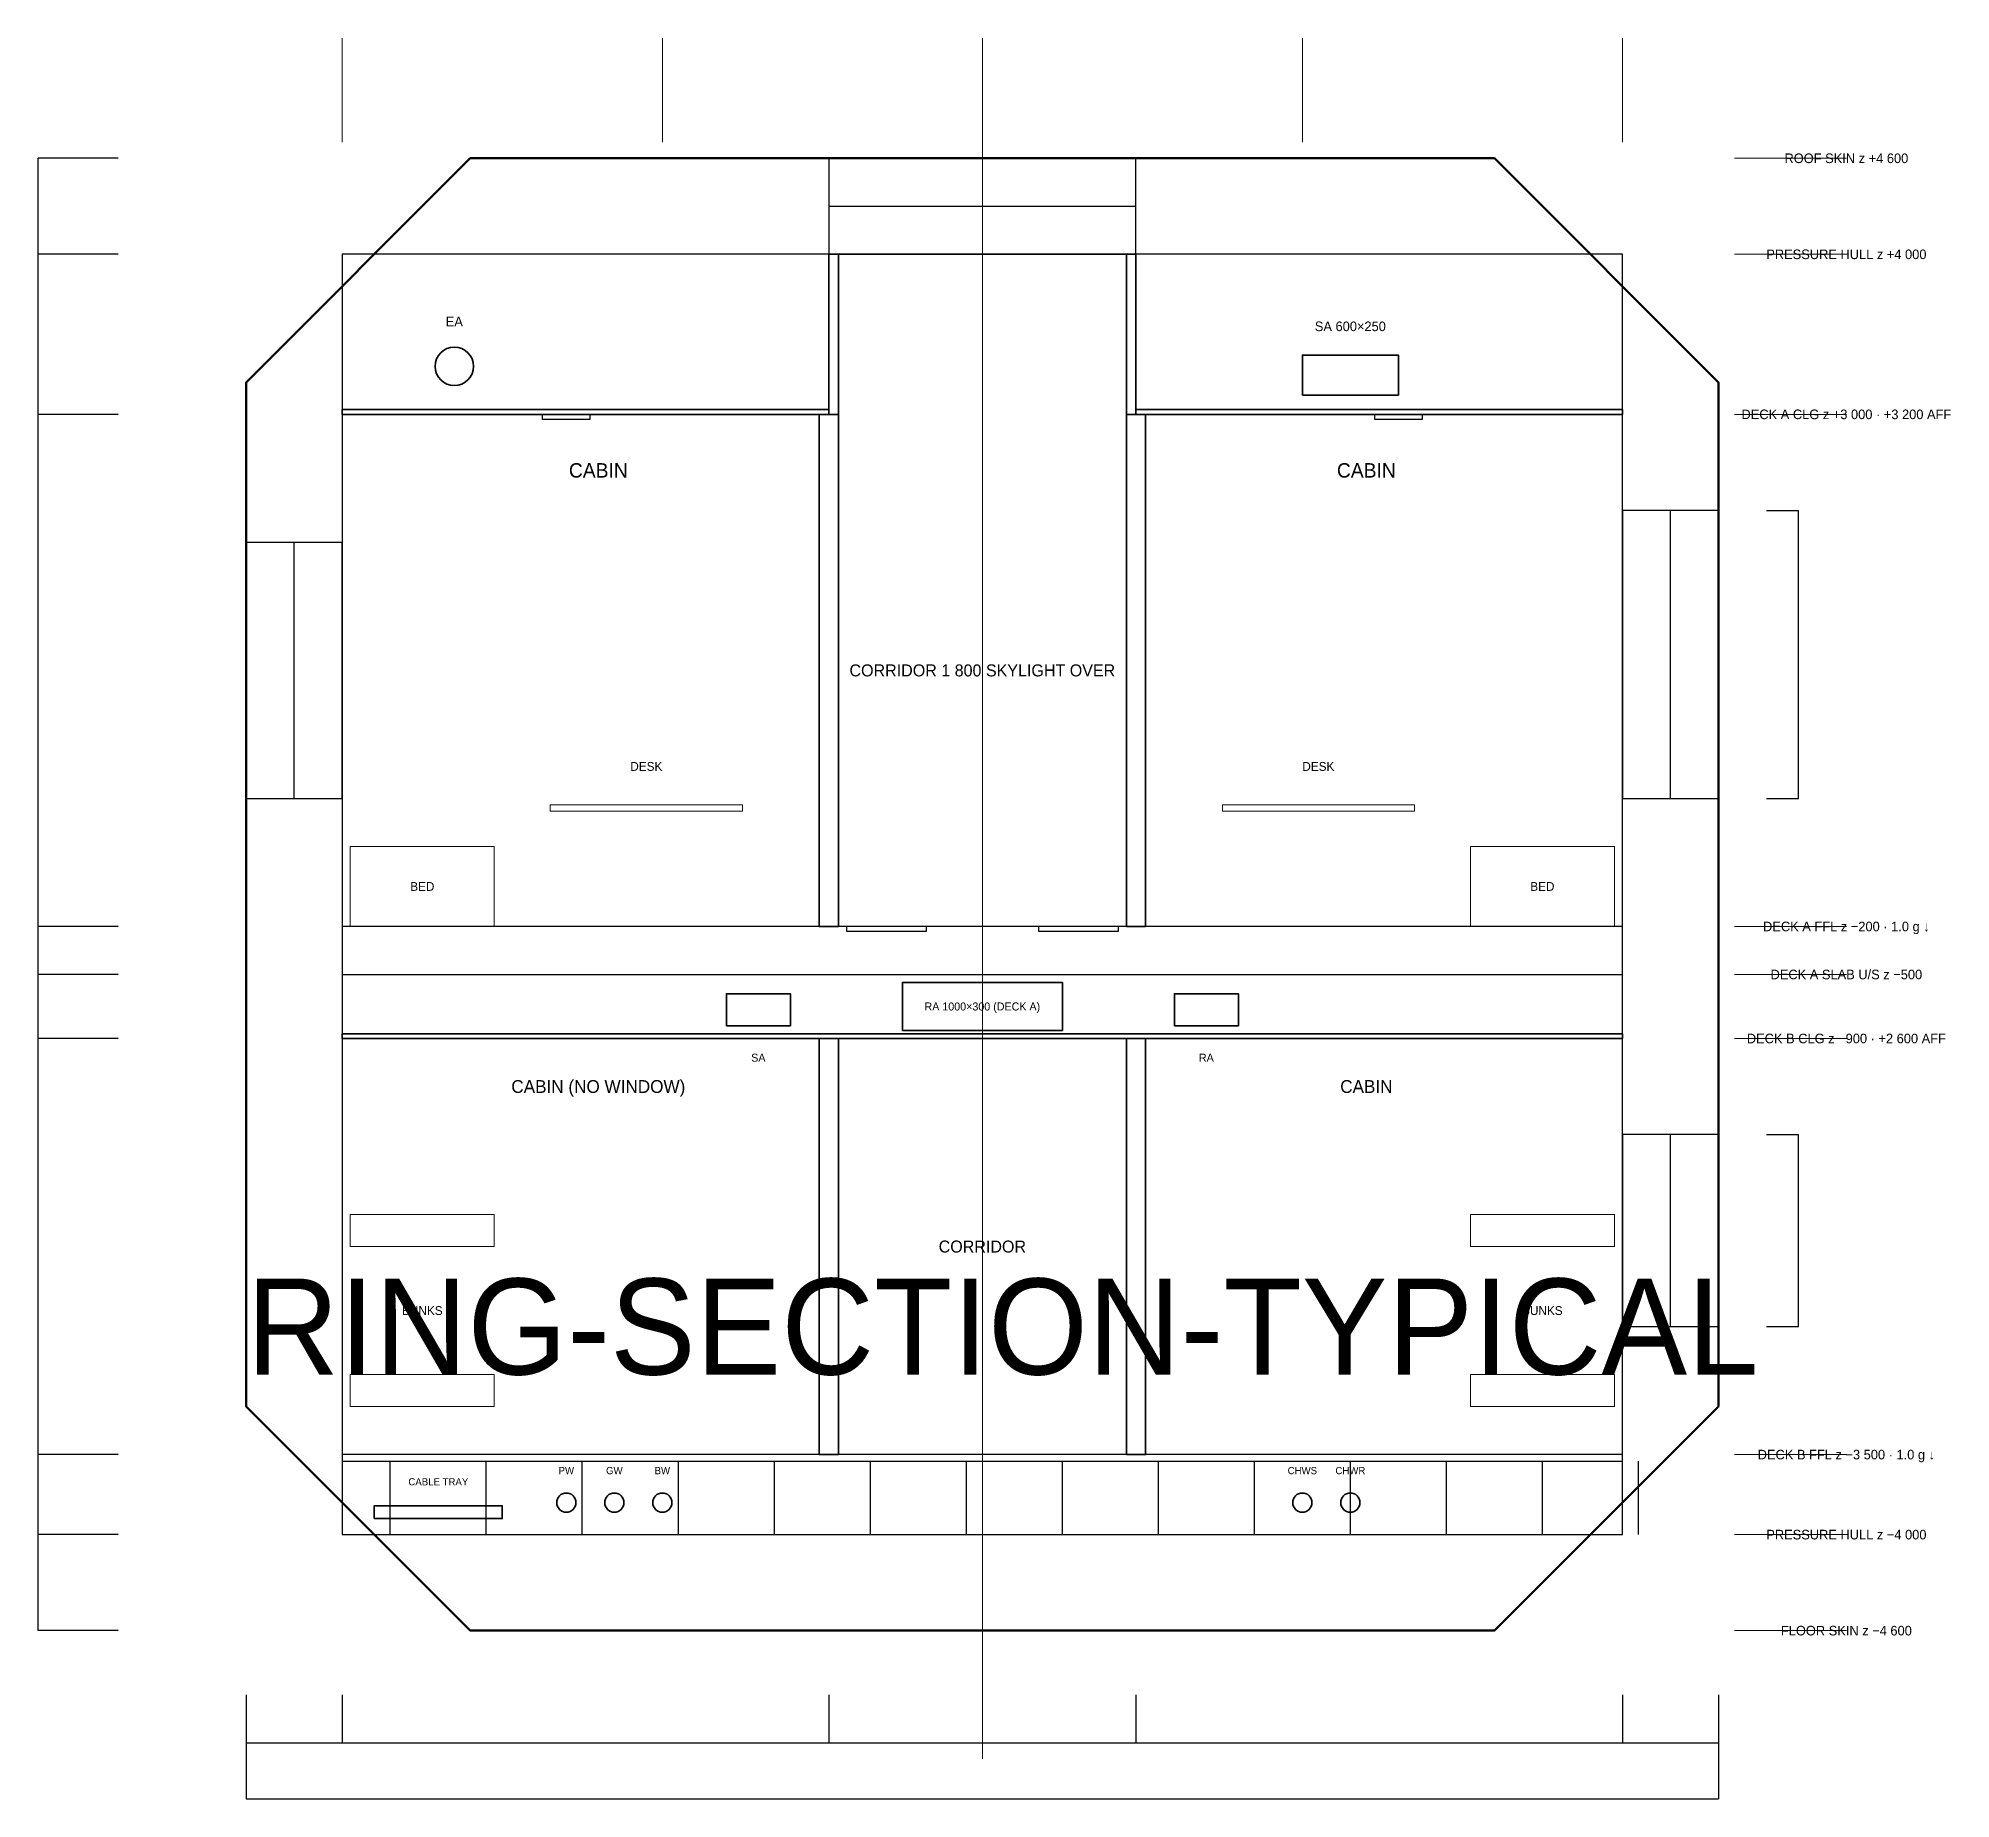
# Model space of a CAD drawing. Header units: millimetres. Extents: x -1300 to 44400, y -5650 to 5350.
# Drawn here: x -1300 to 10652, y -5650 to 5350 of the extents above; entities that cross this region are included whole.
import ezdxf
from ezdxf.enums import TextEntityAlignment as Align

# ---------------------------------------------------------------- set-up
doc = ezdxf.new("R2010")
doc.units = ezdxf.units.MM
doc.linetypes.add('CENTER', pattern=[5.08, 3.175, -0.635, 0.635, -0.635])
for name, color, linetype, lineweight in [('A-ANNO-DIMS', 2, 'CONTINUOUS', 18), ('A-ANNO-NOTE', 7, 'CONTINUOUS', 18), ('A-ANNO-TEXT', 7, 'CONTINUOUS', 25), ('A-CNTR', 9, 'CENTER', 13), ('A-FURN', 8, 'CONTINUOUS', 18), ('A-GLAZ', 5, 'CONTINUOUS', 25), ('A-GRID', 9, 'CENTER', 18), ('A-POCHE', 7, 'CONTINUOUS', 50), ('A-WALL', 7, 'CONTINUOUS', 35), ('E-POWR', 1, 'CONTINUOUS', 35), ('M-ANNO-TEXT', 7, 'CONTINUOUS', 25), ('M-DUCT-EXHS', 6, 'CONTINUOUS', 35), ('M-DUCT-RETN', 30, 'CONTINUOUS', 35), ('M-DUCT-SUPP', 5, 'CONTINUOUS', 35), ('M-HVAC-DIFF', 5, 'CONTINUOUS', 25), ('M-HVAC-GRIL', 30, 'CONTINUOUS', 25), ('P-PIPE', 4, 'CONTINUOUS', 35), ('S-STRC', 7, 'CONTINUOUS', 25)]:
    doc.layers.add(name, color=color, linetype=linetype, lineweight=lineweight)
doc.layers.add('A-VOID', color=7, linetype='CONTINUOUS')
doc.styles.add('OpenSansCondensed-Light', font='OpenSansCondensed-Light.ttf')
doc.dimstyles.new('EZDXF', dxfattribs={"dimtxt": 0.25, "dimasz": 0.175, "dimexe": 0.375, "dimexo": 0.125, "dimgap": 0.1, "dimtad": 1, "dimlfac": 100, "dimzin": 12, "dimdsep": 46, "dimtxsty": 'OpenSansCondensed-Light', "dimblk": 'ARCHTICK', "dimcen": 2.5, "dimazin": 3, "dimtfac": 0.5, "dimtmove": 2, "dimatfit": 3})

# ---------------------------------------------------------------- blocks, each defined once
blk = doc.blocks.new('_ARCHTICK')
at = {"color": 0, "linetype": 'BYBLOCK', "const_width": 0.15}
blk.add_lwpolyline([(-0.5, -0.5), (0.5, 0.5)], dxfattribs=at)

msp = doc.modelspace()

# ---------------------------------------------------------------- linework, layer by layer
at = {"layer": 'A-ANNO-DIMS'}
for p, q in [((9300, 4600), (10000, 4600)), ((9300, 4000), (10000, 4000)), ((9300, 3000), (10000, 3000)), ((9300, -200), (10000, -200)), ((9300, -500), (10000, -500)), ((9300, -900), (10000, -900)), ((9300, -3500), (10000, -3500)), ((9300, -4000), (10000, -4000)), ((9300, -4600), (10000, -4600))]:
    msp.add_line(p, q, dxfattribs=at)
at = {"layer": 'A-CNTR'}
msp.add_line((4600, -5400), (4600, 5200), dxfattribs=at)
at = {"layer": 'A-FURN'}
for points in [[(1900, 520), (3100, 520), (3100, 560), (1900, 560)], [(6100, 520), (7300, 520), (7300, 560), (6100, 560)], [(650, -200), (1550, -200), (1550, 300), (650, 300)], [(7650, -200), (8550, -200), (8550, 300), (7650, 300)], [(650, -2200), (1550, -2200), (1550, -2000), (650, -2000)], [(7650, -2200), (8550, -2200), (8550, -2000), (7650, -2000)], [(650, -3200), (1550, -3200), (1550, -3000), (650, -3000)], [(7650, -3200), (8550, -3200), (8550, -3000), (7650, -3000)]]:
    msp.add_lwpolyline(points, close=True, dxfattribs=at)
at = {"layer": 'A-GLAZ'}
for p, q in [((3640, 4300), (5560, 4300)), ((8900, 600), (8900, 2400)), ((300, 600), (300, 2200)), ((8900, -2700), (8900, -1500))]:
    msp.add_line(p, q, dxfattribs=at)
for points in [[(3640, 4000), (5560, 4000), (5560, 4600), (3640, 4600)], [(8600, 600), (9200, 600), (9200, 2400), (8600, 2400)], [(0, 600), (600, 600), (600, 2200), (0, 2200)], [(8600, -2700), (9200, -2700), (9200, -1500), (8600, -1500)]]:
    msp.add_lwpolyline(points, close=True, dxfattribs=at)
at = {"layer": 'A-GRID'}
for p, q in [((600, 4700), (600, 5350)), ((2600, 4700), (2600, 5350)), ((4600, 4700), (4600, 5350)), ((6600, 4700), (6600, 5350)), ((8600, 4700), (8600, 5350))]:
    msp.add_line(p, q, dxfattribs=at)
at = {"layer": 'A-POCHE'}
msp.add_lwpolyline([(9200, -3200), (9200, 3200), (7800, 4600), (1400, 4600), (0, 3200), (0, -3200), (1400, -4600), (7800, -4600)], close=True, dxfattribs=at)
at = {"layer": 'A-VOID'}
msp.add_lwpolyline([(600, -4000), (8600, -4000), (8600, 4000), (600, 4000)], close=True, dxfattribs=at)
at = {"layer": 'A-WALL'}
for points in [[(3640, 3000), (3700, 3000), (3700, 4000), (3640, 4000)], [(5500, 3000), (5560, 3000), (5560, 4000), (5500, 4000)], [(600, 3000), (3640, 3000), (3640, 3030), (600, 3030)], [(3580, -200), (3700, -200), (3700, 3000), (3580, 3000)], [(5500, -200), (5620, -200), (5620, 3000), (5500, 3000)], [(5560, 3000), (8600, 3000), (8600, 3030), (5560, 3030)], [(600, -900), (8600, -900), (8600, -870), (600, -870)], [(3580, -3500), (3700, -3500), (3700, -900), (3580, -900)], [(5500, -3500), (5620, -3500), (5620, -900), (5500, -900)]]:
    msp.add_lwpolyline(points, close=True, dxfattribs=at)
at = {"layer": 'E-POWR'}
msp.add_lwpolyline([(800, -3900), (1600, -3900), (1600, -3820), (800, -3820)], close=True, dxfattribs=at)
at = {"layer": 'M-DUCT-EXHS'}
msp.add_circle((1300, 3300), 120, dxfattribs=at)
at = {"layer": 'M-DUCT-RETN'}
for points in [[(4100, -850), (5100, -850), (5100, -550), (4100, -550)], [(5800, -820), (6200, -820), (6200, -620), (5800, -620)]]:
    msp.add_lwpolyline(points, close=True, dxfattribs=at)
at = {"layer": 'M-DUCT-SUPP'}
for points in [[(6600, 3120), (7200, 3120), (7200, 3370), (6600, 3370)], [(3000, -820), (3400, -820), (3400, -620), (3000, -620)]]:
    msp.add_lwpolyline(points, close=True, dxfattribs=at)
at = {"layer": 'M-HVAC-DIFF'}
for points in [[(1850, 2970), (2150, 2970), (2150, 3000), (1850, 3000)], [(7050, 2970), (7350, 2970), (7350, 3000), (7050, 3000)]]:
    msp.add_lwpolyline(points, close=True, dxfattribs=at)
at = {"layer": 'M-HVAC-GRIL'}
for points in [[(3750, -230), (4250, -230), (4250, -200), (3750, -200)], [(4950, -230), (5450, -230), (5450, -200), (4950, -200)]]:
    msp.add_lwpolyline(points, close=True, dxfattribs=at)
at = {"layer": 'P-PIPE'}
for centre in [(2000, -3800), (2300, -3800), (2600, -3800), (6600, -3800), (6900, -3800)]:
    msp.add_circle(centre, 60, dxfattribs=at)
at = {"layer": 'S-STRC'}
for p, q in [((900, -4000), (900, -3540)), ((1500, -4000), (1500, -3540)), ((2100, -4000), (2100, -3540)), ((2700, -4000), (2700, -3540)), ((3300, -4000), (3300, -3540)), ((3900, -4000), (3900, -3540)), ((4500, -4000), (4500, -3540)), ((5100, -4000), (5100, -3540)), ((5700, -4000), (5700, -3540)), ((6300, -4000), (6300, -3540)), ((6900, -4000), (6900, -3540)), ((7500, -4000), (7500, -3540)), ((8100, -4000), (8100, -3540)), ((8700, -4000), (8700, -3540))]:
    msp.add_line(p, q, dxfattribs=at)
for points in [[(600, -500), (8600, -500), (8600, -200), (600, -200)], [(600, -3540), (8600, -3540), (8600, -3500), (600, -3500)]]:
    msp.add_lwpolyline(points, close=True, dxfattribs=at)

# ---------------------------------------------------------------- texts
at = {"layer": 'A-ANNO-NOTE'}
for s, height, p in [('DESK', 55, (2500, 800)), ('DESK', 55, (6700, 800)), ('BED', 55, (1100, 50)), ('BED', 55, (8100, 50)), ('BUNKS', 55, (1100, -2600)), ('BUNKS', 55, (8100, -2600)), ('PW', 45, (2000, -3600)), ('GW', 45, (2300, -3600)), ('BW', 45, (2600, -3600)), ('CHWS', 45, (6600, -3600)), ('CHWR', 45, (6900, -3600)), ('CABLE TRAY', 45, (1200, -3670))]:
    msp.add_text(s, height=height, dxfattribs=at).set_placement(p, align=Align.MIDDLE_CENTER)
at = {"layer": 'A-ANNO-TEXT'}
for s, height, p in [('ROOF SKIN z +4 600', 60, (10000, 4600)), ('PRESSURE HULL z +4 000', 60, (10000, 4000)), ('DECK A CLG z +3 000 · +3 200 AFF', 60, (10000, 3000)), ('CABIN', 90, (2200, 2650)), ('CABIN', 90, (7000, 2650)), ('CORRIDOR 1 800 SKYLIGHT OVER', 75, (4600, 1400)), ('DECK A FFL z −200 · 1.0 g ↓', 60, (10000, -200)), ('DECK A SLAB U/S z −500', 60, (10000, -500)), ('DECK B CLG z −900 · +2 600 AFF', 60, (10000, -900)), ('CABIN (NO WINDOW)', 80, (2200, -1200)), ('CABIN', 80, (7000, -1200)), ('CORRIDOR', 75, (4600, -2200)), ('DECK B FFL z −3 500 · 1.0 g ↓', 60, (10000, -3500)), ('PRESSURE HULL z −4 000', 60, (10000, -4000)), ('FLOOR SKIN z −4 600', 60, (10000, -4600))]:
    msp.add_text(s, height=height, dxfattribs=at).set_placement(p, align=Align.MIDDLE_CENTER)
msp.add_text('RING-SECTION-TYPICAL', height=600, dxfattribs=at).set_placement((0, -3000))
at = {"layer": 'M-ANNO-TEXT'}
for s, height, p in [('EA', 60, (1300, 3580)), ('SA 600×250', 60, (6900, 3550)), ('RA 1000×300 (DECK A)', 50, (4600, -700)), ('SA', 50, (3200, -1020)), ('RA', 50, (6000, -1020))]:
    msp.add_text(s, height=height, dxfattribs=at).set_placement(p, align=Align.MIDDLE_CENTER)

# ---------------------------------------------------------------- dimensions: what is measured, and where the dimension line sits
at = {"layer": 'A-ANNO-DIMS'}
for base, p1, p2 in [((-1300, 4000), (-800, 4000), (-800, 4600)), ((-1300, 3000), (-800, 3000), (-800, 4000)), ((-1300, -200), (-800, -200), (-800, 3000)), ((9700, 600), (9500, 600), (9500, 2400)), ((-1300, -500), (-800, -500), (-800, -200)), ((-1300, -900), (-800, -900), (-800, -500)), ((-1300, -3500), (-800, -3500), (-800, -900)), ((9700, -2700), (9500, -2700), (9500, -1500)), ((-1300, -4000), (-800, -4000), (-800, -3500)), ((-1300, -4600), (-800, -4600), (-800, -4000))]:
    msp.add_linear_dim(base=base, p1=p1, p2=p2, angle=90, dimstyle='EZDXF', dxfattribs=at).render()
for base, p1, p2 in [((0, -5300), (0, -5000), (600, -5000)), ((0, -5650), (0, -5000), (9200, -5000)), ((600, -5300), (600, -5000), (3640, -5000)), ((3640, -5300), (3640, -5000), (5560, -5000)), ((5560, -5300), (5560, -5000), (8600, -5000)), ((8600, -5300), (8600, -5000), (9200, -5000))]:
    msp.add_linear_dim(base=base, p1=p1, p2=p2, dimstyle='EZDXF', dxfattribs=at).render()

doc.saveas('drawing.dxf')
